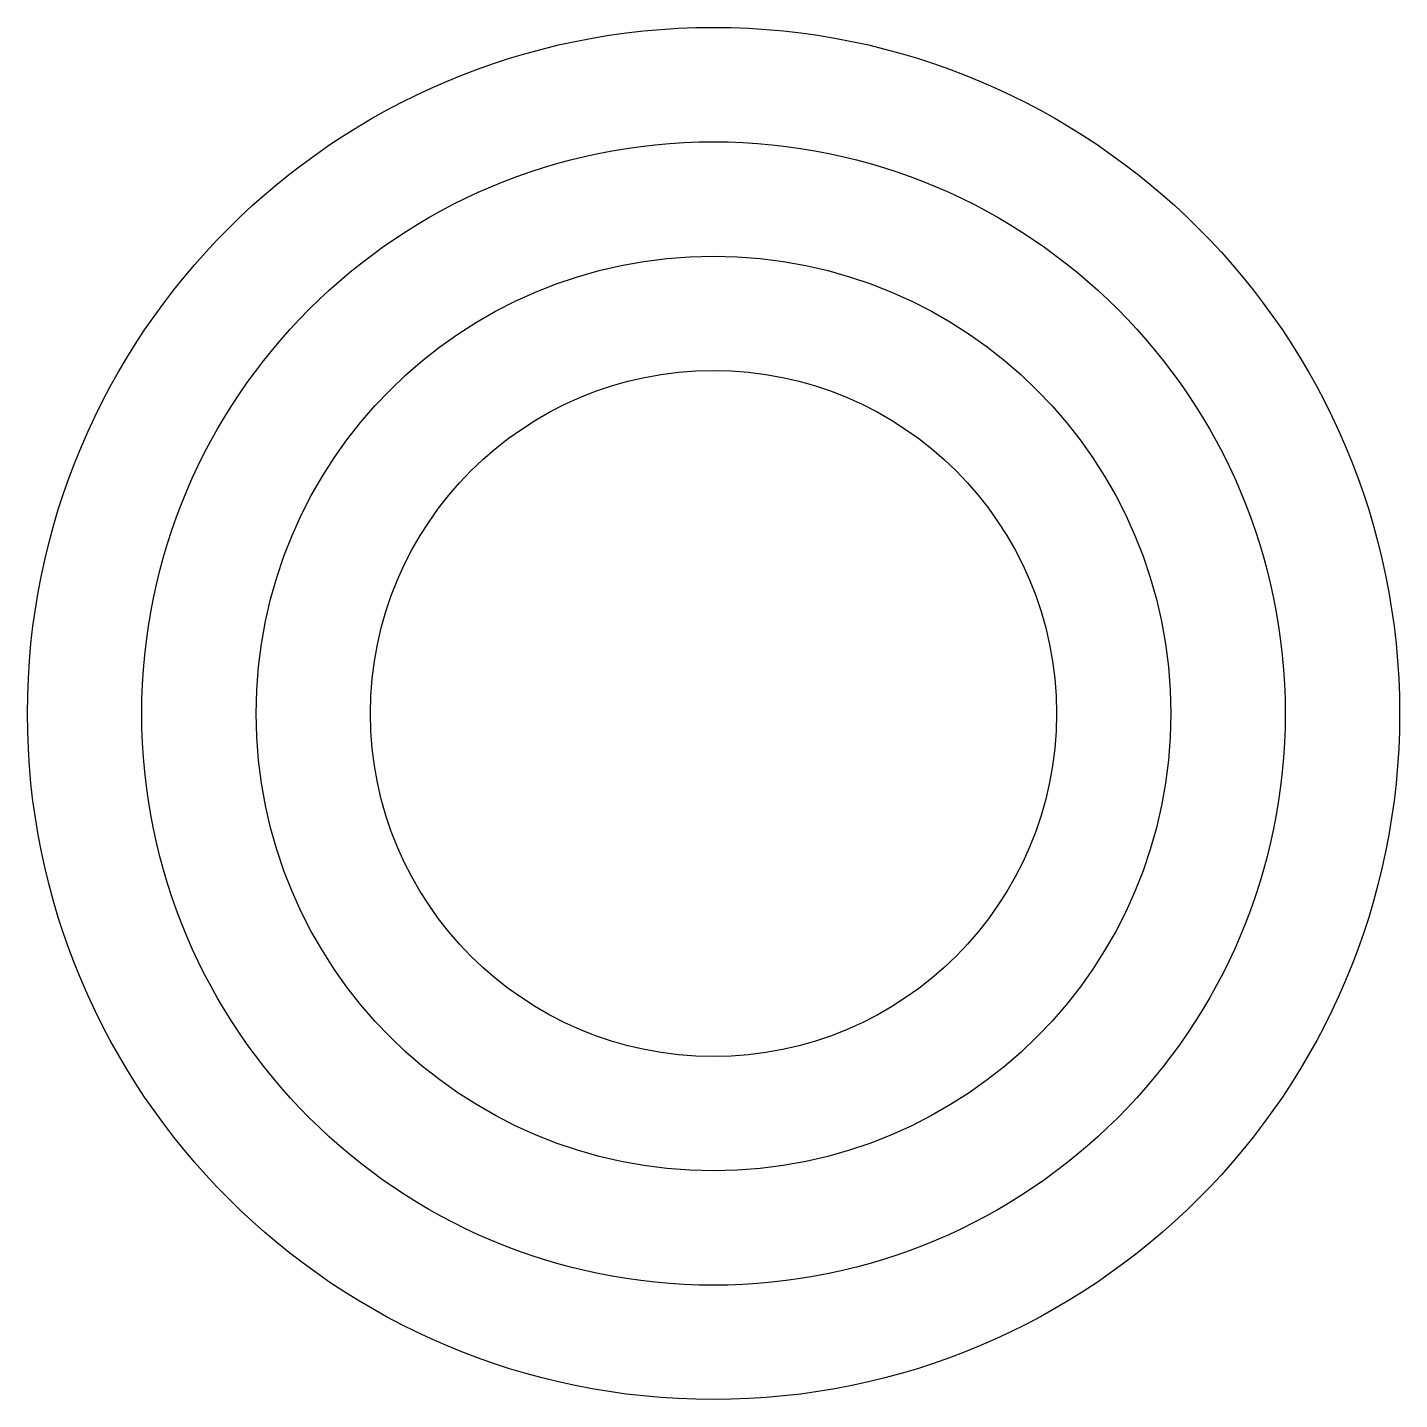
# Model space of a CAD drawing. Header units: millimetres. Extents: x -1.45 to 1.55, y -1.33 to 1.67.
import ezdxf

# ---------------------------------------------------------------- set-up
doc = ezdxf.new("R2010")
doc.units = ezdxf.units.MM

msp = doc.modelspace()

# ---------------------------------------------------------------- linework, layer by layer
for centre, radius in [((0.0506, 0.1659, 2), 1.5), ((0.0506, 0.1659, 6), 1.25), ((0.0506, 0.1659), 1), ((0.0506, 0.1659, 4.5), 0.75)]:
    msp.add_circle(centre, radius)

doc.saveas('drawing.dxf')
